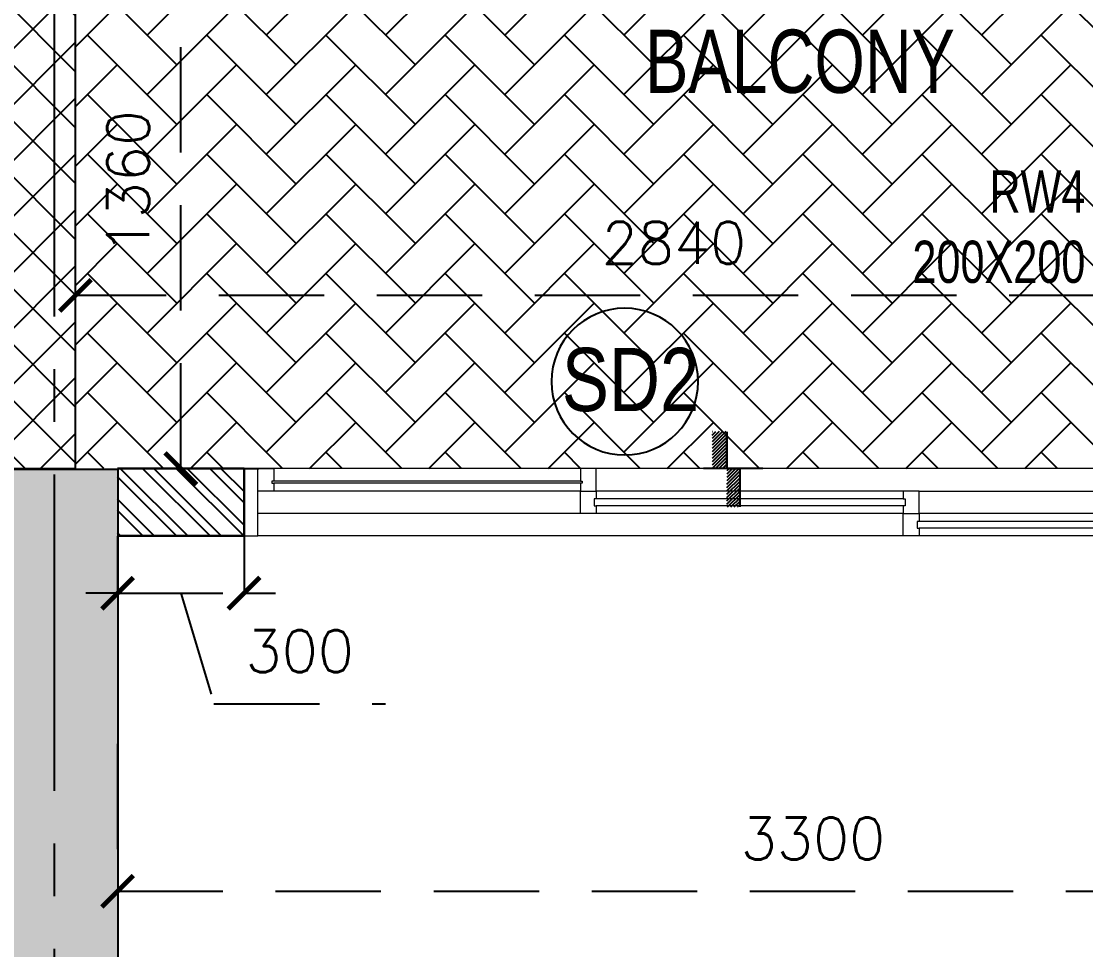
# Model space of a CAD drawing. Header units: millimetres. Extents: x 1180970 to 1231451, y -5737889 to -5695638.
# Drawn here: x 1222383 to 1224909, y -5711055 to -5708852 of the extents above; entities that cross this region are included whole.
import ezdxf
from ezdxf.enums import TextEntityAlignment as Align

# ---------------------------------------------------------------- set-up
doc = ezdxf.new("R2010")
doc.units = ezdxf.units.MM
doc.header["$LTSCALE"] = 1000
doc.header["$MEASUREMENT"] = 0
for name, pattern in [('3BHK-A$1$AUDIT_D_120904163729-0', [0]), ('AUDIT_D_120904163729-0', [0]), ('T8(T9 IS SIMILAR) - GROUND FLOOR - DIMENSION & TEXTING$0$AUDIT_D_120904163729-0', [0]), ('T8(T9 IS SIMILAR) - GROUND FLOOR - DIMENSION & TEXTING$0$HIDDEN', [0.375, 0.25, -0.125]), ('T8(T9 IS SIMILAR) - GROUND FLOOR ELEVATION$0$AUDIT_D_120904163729-0', [0]), ('T8_REFUGE COLUMNS$0$CENTER2', [1.125, 0.75, -0.125, 0.125, -0.125])]:
    doc.linetypes.add(name, pattern=pattern)
doc.layers.get('0').update_dxf_attribs({"linetype": 'AUDIT_D_120904163729-0'})
for name, color, linetype in [('3BHK-A$0$a-tile drop', 3, 'Continuous'), ('3BHK-A$0$APT PLANS-typ$0$TILEDROP', 3, 'Continuous'), ('3BHK-A$1$A-DECK SUNK 125', 8, 'Continuous'), ('3BHK-A$1$A-HATCH -160', 251, '3BHK-A$1$AUDIT_D_120904163729-0'), ('T8(T9 IS SIMILAR) - GROUND FLOOR - DIMENSION & TEXTING$0$A-DIMENSIONS', 2, 'T8(T9 IS SIMILAR) - GROUND FLOOR - DIMENSION & TEXTING$0$HIDDEN'), ('T8(T9 IS SIMILAR) - GROUND FLOOR - DIMENSION & TEXTING$0$A-RWS NOS.', 1, 'T8(T9 IS SIMILAR) - GROUND FLOOR - DIMENSION & TEXTING$0$AUDIT_D_120904163729-0'), ('T8(T9 IS SIMILAR) - GROUND FLOOR - DIMENSION & TEXTING$0$a-window-no', 125, 'Continuous'), ('T8(T9 IS SIMILAR) - GROUND FLOOR ELEVATION$0$A-WALL HATCH', 252, 'T8(T9 IS SIMILAR) - GROUND FLOOR ELEVATION$0$AUDIT_D_120904163729-0'), ('T8(T9 IS SIMILAR) - GROUND FLOOR ELEVATION$0$A-WALL-FEATURES', 6, 'T8(T9 IS SIMILAR) - GROUND FLOOR ELEVATION$0$AUDIT_D_120904163729-0'), ('T8_REFUGE COLUMNS$0$A-CENTERLINE', 193, 'T8_REFUGE COLUMNS$0$CENTER2'), ('T8_REFUGE COLUMNS$0$A-RCC COLS', 3, 'Continuous')]:
    doc.layers.add(name, color=color, linetype=linetype)
for name, color, linetype, lineweight in [('3BHK-A$1$Window', 4, 'Continuous', 20), ('3BHK-A$2$A-WALL- 160', 6, 'Continuous', 30), ('T8(T9 IS SIMILAR) - GROUND FLOOR - DIMENSION & TEXTING$0$a-Text', 4, 'Continuous', 0), ('T8(T9 IS SIMILAR) - GROUND FLOOR$0$D&W', 8, 'Continuous', 25)]:
    doc.layers.add(name, color=color, linetype=linetype, lineweight=lineweight)
doc.layers.add('T8_REFUGE COLUMNS$0$COL-HATCH', color=7, linetype='Continuous', lineweight=25, true_color=0xa3a3a3)
doc.styles.add('T8(T9 IS SIMILAR) - GROUND FLOOR - DIMENSION & TEXTING$0$ARIAL ARROW', font='swisscl.ttf')
doc.styles.add('T8(T9 IS SIMILAR) - GROUND FLOOR - DIMENSION & TEXTING$0$LODHA STANDERD', font='sanss___.ttf')
doc.styles.add('T8(T9 IS SIMILAR) - GROUND FLOOR - DIMENSION & TEXTING$0$Romans 1', font='romans.shx', dxfattribs={"height": 100})
doc.dimstyles.new('T8(T9 IS SIMILAR) - GROUND FLOOR - DIMENSION & TEXTING$0$ALPINE S', dxfattribs={"dimscale": 0, "dimtxt": 100, "dimasz": 75, "dimexe": 0, "dimexo": 0, "dimgap": 75, "dimtad": 1, "dimdec": 0, "dimzin": 0, "dimdsep": 46, "dimtxsty": 'T8(T9 IS SIMILAR) - GROUND FLOOR - DIMENSION & TEXTING$0$Romans 1', "dimblk": 'T8(T9 IS SIMILAR) - GROUND FLOOR - DIMENSION & TEXTING$0$_ArchTick', "dimcen": 0.09, "dimclrd": 256, "dimclre": 256, "dimclrt": 7, "dimadec": 0, "dimazin": 0, "dimtfac": 1, "dimtdec": 0, "dimtofl": 0, "dimtmove": 1, "dimatfit": 0, "dimldrblk": 'T8(T9 IS SIMILAR) - GROUND FLOOR - DIMENSION & TEXTING$0$_Open90', "dimfxl": 1, "dimtolj": 1, "dimtzin": 0, "dimarcsym": 0})

# ---------------------------------------------------------------- blocks, each defined once
blk = doc.blocks.new('3BHK-A$1$2400')
at = {"layer": '3BHK-A$1$Window', "color": 1, "lineweight": 13}
for p, q in [((1151176.5, -5692111.9), (1148842.5, -5692111.9)), ((1149607.5, -5692111.9), (1148880, -5692111.9)), ((1149607.5, -5692165.3), (1148880, -5692165.3)), ((1150373.7, -5692165.3), (1149645, -5692165.3)), ((1150411.2, -5692165.3), (1151176.5, -5692165.3)), ((1149607.5, -5692218.6), (1148842.5, -5692218.6)), ((1150373.7, -5692218.6), (1149645, -5692218.6)), ((1151139, -5692218.6), (1150411.2, -5692218.6)), ((1150373.7, -5692271.9), (1148842.5, -5692271.9)), ((1151139, -5692271.9), (1150411.2, -5692271.9))]:
    blk.add_line(p, q, dxfattribs=at)
at = {"layer": '3BHK-A$1$Window', "color": 5, "lineweight": 13}
for p, q in [((1149607.5, -5692142.2), (1148880, -5692142.2)), ((1149607.5, -5692146.7), (1148880, -5692146.7)), ((1150373.7, -5692183.8), (1149645, -5692183.8)), ((1150373.7, -5692200), (1149645, -5692200)), ((1151139, -5692237.2), (1150411.2, -5692237.2)), ((1151139, -5692253.3), (1150411.2, -5692253.3))]:
    blk.add_line(p, q, dxfattribs=at)
at = {"layer": '3BHK-A$1$Window', "color": 4, "lineweight": 13}
for points in [[(1148842.5, -5692111.9), (1148809.5, -5692111.9), (1148809.5, -5692271.9), (1148842.5, -5692271.9)], [(1148880, -5692146.7), (1148880, -5692165.3), (1148842.5, -5692165.3), (1148842.5, -5692111.9), (1148880, -5692111.9), (1148880, -5692142.2), (1148875.5, -5692142.2), (1148875.5, -5692146.7)], [(1149607.5, -5692146.7), (1149607.5, -5692165.3), (1149645, -5692165.3), (1149645, -5692111.9), (1149607.5, -5692111.9), (1149607.5, -5692142.2), (1149612, -5692142.2), (1149612, -5692146.7)], [(1151209.5, -5692111.9), (1151176.5, -5692111.9), (1151176.5, -5692271.9), (1151209.5, -5692271.9)], [(1149645, -5692200), (1149645, -5692218.6), (1149607.5, -5692218.6), (1149607.5, -5692165.3), (1149645, -5692165.3), (1149645, -5692183.8), (1149640.5, -5692183.8), (1149640.5, -5692200)], [(1150373.7, -5692200), (1150373.7, -5692218.6), (1150411.2, -5692218.6), (1150411.2, -5692165.3), (1150373.7, -5692165.3), (1150373.7, -5692183.8), (1150378.2, -5692183.8), (1150378.2, -5692200)], [(1150411.2, -5692253.3), (1150411.2, -5692271.9), (1150373.7, -5692271.9), (1150373.7, -5692218.6), (1150411.2, -5692218.6), (1150411.2, -5692237.2), (1150406.7, -5692237.2), (1150406.7, -5692253.3)], [(1151139, -5692253.3), (1151139, -5692271.9), (1151176.5, -5692271.9), (1151176.5, -5692218.6), (1151139, -5692218.6), (1151139, -5692237.2), (1151143.5, -5692237.2), (1151143.5, -5692253.3)]]:
    blk.add_lwpolyline(points, close=True, dxfattribs=at)
blk = doc.blocks.new('3BHK-A$0$TILE DROP -x')
at = {"layer": '3BHK-A$0$APT PLANS-typ$0$TILEDROP'}
h = blk.add_hatch(dxfattribs=at)
h.set_pattern_fill('ACET-2D-ANSI31', color=8, scale=90, angle=90, style=0)
h.set_pattern_definition([(135, (-851695.914, 5365039.183), (-7.954951288, -7.954951288), [])])
h.paths.add_polyline_path([(-58323.9, -19205.9), (-58323.9, -19023.7), (-58261.5, -19023.7), (-58261.5, -19205.9)])
edge = h.paths.add_edge_path()
edge.add_line((-58323.9, -19381.2), (-58393.7, -19381.2))
edge.add_line((-58323.9, -19205.9), (-58323.9, -19381.2))
edge.add_line((-58393.1, -19205.9), (-58323.9, -19205.9))
edge.add_line((-58393.1, -19381.2), (-58393.1, -19205.9))
at = {"layer": '3BHK-A$0$APT PLANS-typ$0$TILEDROP', "color": 1}
blk.add_line((-58153.9, -19205.9), (-58434, -19205.9), dxfattribs=at)
at = {"layer": '3BHK-A$0$APT PLANS-typ$0$TILEDROP', "color": 20, "const_width": 10}
for points in [[(-58261.5, -19205.9), (-58261.5, -19023.7)], [(-58323.9, -19381.2), (-58323.9, -19205.9)], [(-58323.9, -19205.9), (-58261.5, -19205.9)]]:
    blk.add_lwpolyline(points, dxfattribs=at)
blk = doc.blocks.new('3BHK-A')
at = {"layer": '3BHK-A$1$A-DECK SUNK 125'}
h = blk.add_hatch(dxfattribs=at)
h.set_pattern_fill('AR-HBONE', color=256, scale=25)
h.set_pattern_definition([(45, (25997.86, -10382.14), (1e-14, 141.4213562), [300, -100]), (135, (26068.57, -10311.43), (1e-14, 141.4213562), [300, -100])])
h.paths.add_polyline_path([(1187192.4, -5708413.7), (1189472.4, -5708413.6), (1189472.4, -5708714), (1190032.4, -5708714), (1190032.4, -5709913.5), (1187192.3, -5709913.5)])
at = {"layer": '3BHK-A$1$A-HATCH -160', "linetype": 'ByBlock'}
h = blk.add_hatch(dxfattribs=at)
h.set_pattern_fill('ANSI32', color=256, scale=150)
h.set_pattern_definition([(45, (-0.65, 1285.594), (-39.77475644, 39.77475644), []), (45, (25.864, 1285.594), (-39.77475644, 39.77475644), [])])
h.paths.add_polyline_path([(1189632.7, -5710074.9), (1189932.8, -5710074.8), (1189932.8, -5709914.7), (1189632.7, -5709914.9)])
at = {"layer": '3BHK-A$2$A-WALL- 160', "linetype": 'ByBlock'}
for p, q in [((1189632.7, -5709913.6, 0), (1189932.8, -5709913.5, 0)), ((1189632.7, -5709913.6, 0), (1189632.7, -5710073.6, 0)), ((1189632.7, -5710073.6, 0), (1189932.8, -5710073.5, 0))]:
    blk.add_line(p, q, dxfattribs=at)
at = {"layer": '3BHK-A$0$a-tile drop', "xscale": 0.5, "yscale": 0.5, "zscale": 0.5, "rotation": 180}
blk.add_blockref('3BHK-A$0$TILE DROP -x', (1159325.2, -5719516.5, 0), dxfattribs=at)
at = {"layer": '3BHK-A$2$A-WALL- 160', "linetype": 'ByBlock', "xscale": -1}
blk.add_blockref('3BHK-A$1$2400', (2338442.2, -17801.7, 0), dxfattribs=at)
blk = doc.blocks.new('T8_REFUGE COLUMNS')
at = {"layer": 'T8_REFUGE COLUMNS$0$COL-HATCH', "linetype": 'ByBlock'}
h = blk.add_hatch(color=256, dxfattribs=at)
h.dxf.hatch_style = 1
h.paths.add_polyline_path([(1222612.1, -5714149.9), (1222312.1, -5714149.9), (1222312.1, -5709914.9), (1222612.1, -5709914.9)])
at = {"layer": 'T8_REFUGE COLUMNS$0$A-CENTERLINE'}
blk.add_line((1222462.1, -5720802.9), (1222462.1, -5702690.8), dxfattribs=at)
at = {"layer": 'T8_REFUGE COLUMNS$0$A-RCC COLS', "linetype": 'ByBlock'}
blk.add_lwpolyline([(1222612.1, -5714149.9), (1222312.1, -5714149.9), (1222312.1, -5709914.9), (1222612.1, -5709914.9)], close=True, dxfattribs=at)
blk = doc.blocks.new('T8(T9 IS SIMILAR) - GROUND FLOOR ELEVATION')
at = {"layer": 'T8(T9 IS SIMILAR) - GROUND FLOOR ELEVATION$0$A-WALL HATCH', "linetype": 'ByBlock'}
h = blk.add_hatch(dxfattribs=at)
h.set_pattern_fill('ANSI37', color=256, scale=750)
h.set_pattern_definition([(45, (-0.1, -0.21), (-66.2912607, 66.2912607), []), (135, (-0.1, -0.21), (-66.2912607, -66.2912607), [])])
h.paths.add_polyline_path([(1186632.3, -5709913.9), (1186432.3, -5709913.9), (1186432.3, -5708154.2), (1186632.3, -5708154.2)])
h.paths.add_polyline_path([(1190032.3, -5708154), (1190232.6, -5708154), (1190232.6, -5709913.7), (1190032.3, -5709913.7)])
h.paths.add_polyline_path([(1202792.3, -5700405.8), (1202592.3, -5700405.8), (1202592.3, -5701090.3), (1202792.3, -5701090.3)])
h.paths.add_polyline_path([(1209952.2, -5700405.8), (1209752.2, -5700405.8), (1209752.2, -5701092), (1209952.2, -5701092)])
h.paths.add_polyline_path([(1222512.1, -5708154), (1222311.7, -5708154), (1222311.7, -5709913.7), (1222512.1, -5709913.7)])
h.paths.add_polyline_path([(1225912.1, -5709913.9), (1226112.1, -5709913.9), (1226112.1, -5708154.2), (1225912.1, -5708154.2)])
h.paths.add_polyline_path([(1209852.3, -5729369.1), (1210052.3, -5729369.1), (1210052.3, -5728684.2), (1209852.3, -5728684.2)])
h.paths.add_polyline_path([(1202692.1, -5729369.1), (1202492, -5729369.1), (1202492, -5728684.2), (1202692.1, -5728684.2)])
at = {"layer": 'T8(T9 IS SIMILAR) - GROUND FLOOR ELEVATION$0$A-WALL-FEATURES', "linetype": 'ByBlock', "elevation": 0}
blk.add_lwpolyline([(1222512.2, -5708153.8), (1222311.8, -5708153.8), (1222311.8, -5709913.5), (1222512.2, -5709913.5)], close=True, dxfattribs=at)
blk = doc.blocks.new('T8(T9 IS SIMILAR) - GROUND FLOOR')
at = {"layer": 'T8(T9 IS SIMILAR) - GROUND FLOOR$0$D&W', "linetype": 'ByBlock'}
blk.add_blockref('T8_REFUGE COLUMNS', (0, 0), dxfattribs=at)
at = {"layer": 'T8(T9 IS SIMILAR) - GROUND FLOOR$0$D&W', "linetype": 'ByBlock', "xscale": -1}
blk.add_blockref('3BHK-A', (2412544.6, 0), dxfattribs=at)
at = {"layer": 'T8(T9 IS SIMILAR) - GROUND FLOOR$0$D&W', "linetype": 'ByBlock'}
blk.add_blockref('T8(T9 IS SIMILAR) - GROUND FLOOR ELEVATION', (0, 0), dxfattribs=at)
blk = doc.blocks.new('T8(T9 IS SIMILAR) - GROUND FLOOR - DIMENSION & TEXTING$0$_ArchTick')
at = {"color": 0, "linetype": 'ByBlock', "const_width": 0.15}
blk.add_lwpolyline([(-0.5, -0.5), (0.5, 0.5)], dxfattribs=at)
blk = doc.blocks.new('*D615')
at = {"layer": 'T8(T9 IS SIMILAR) - GROUND FLOOR - DIMENSION & TEXTING$0$A-DIMENSIONS', "linetype": 'T8(T9 IS SIMILAR) - GROUND FLOOR - DIMENSION & TEXTING$0$HIDDEN', "lineweight": -2, "transparency": 16777216}
for p, q in [((1222511.9, -5709788.3), (1222511.9, -5709502.9)), ((1225352, -5709788.3), (1225352, -5709502.9))]:
    blk.add_line(p, q, dxfattribs=at)
at = {"layer": 'T8(T9 IS SIMILAR) - GROUND FLOOR - DIMENSION & TEXTING$0$A-DIMENSIONS', "lineweight": -2, "transparency": 16777216}
blk.add_line((1225352, -5709502.9), (1222511.9, -5709502.9), dxfattribs=at)
at = {"layer": 'T8(T9 IS SIMILAR) - GROUND FLOOR - DIMENSION & TEXTING$0$A-DIMENSIONS', "linetype": 'ByBlock', "lineweight": -2, "transparency": 16777216, "xscale": 75, "yscale": 75, "zscale": 75, "rotation": 180}
blk.add_blockref('T8(T9 IS SIMILAR) - GROUND FLOOR - DIMENSION & TEXTING$0$_ArchTick', (1222511.9, -5709502.9), dxfattribs=at)
at = {"layer": 'T8(T9 IS SIMILAR) - GROUND FLOOR - DIMENSION & TEXTING$0$A-DIMENSIONS', "linetype": 'ByBlock', "lineweight": -2, "transparency": 16777216, "xscale": 75, "yscale": 75, "zscale": 75}
blk.add_blockref('T8(T9 IS SIMILAR) - GROUND FLOOR - DIMENSION & TEXTING$0$_ArchTick', (1225352, -5709502.9), dxfattribs=at)
at = {"layer": 'T8(T9 IS SIMILAR) - GROUND FLOOR - DIMENSION & TEXTING$0$A-DIMENSIONS', "color": 7, "linetype": 'ByBlock', "transparency": 16777216, "insert": (1223931.9, -5709377.9), "char_height": 100, "attachment_point": 5, "style": 'T8(T9 IS SIMILAR) - GROUND FLOOR - DIMENSION & TEXTING$0$Romans 1'}
blk.add_mtext('\\A1;2840', dxfattribs=at)
blk = doc.blocks.new('T8(T9 IS SIMILAR) - GROUND FLOOR - DIMENSION & TEXTING$0$_Open90')
at = {"color": 0, "linetype": 'ByBlock', "lineweight": -2}
for p, q in [((-0.5, 0.5), (0, 0)), ((0, 0), (-1, 0)), ((0, 0), (-0.5, -0.5))]:
    blk.add_line(p, q, dxfattribs=at)
blk = doc.blocks.new('*D620')
at = {"layer": 'T8(T9 IS SIMILAR) - GROUND FLOOR - DIMENSION & TEXTING$0$A-DIMENSIONS', "linetype": 'T8(T9 IS SIMILAR) - GROUND FLOOR - DIMENSION & TEXTING$0$HIDDEN', "lineweight": -2, "transparency": 16777216}
for p, q in [((1222611.8, -5710567), (1222611.8, -5710916.6)), ((1225911.9, -5710567), (1225911.9, -5710916.6))]:
    blk.add_line(p, q, dxfattribs=at)
at = {"layer": 'T8(T9 IS SIMILAR) - GROUND FLOOR - DIMENSION & TEXTING$0$A-DIMENSIONS', "lineweight": -2, "transparency": 16777216}
blk.add_line((1222611.8, -5710916.6), (1225911.9, -5710916.6), dxfattribs=at)
at = {"layer": 'T8(T9 IS SIMILAR) - GROUND FLOOR - DIMENSION & TEXTING$0$A-DIMENSIONS', "linetype": 'ByBlock', "lineweight": -2, "transparency": 16777216, "xscale": 75, "yscale": 75, "zscale": 75, "rotation": 180}
blk.add_blockref('T8(T9 IS SIMILAR) - GROUND FLOOR - DIMENSION & TEXTING$0$_ArchTick', (1222611.8, -5710916.6), dxfattribs=at)
at = {"layer": 'T8(T9 IS SIMILAR) - GROUND FLOOR - DIMENSION & TEXTING$0$A-DIMENSIONS', "linetype": 'ByBlock', "lineweight": -2, "transparency": 16777216, "xscale": 75, "yscale": 75, "zscale": 75}
blk.add_blockref('T8(T9 IS SIMILAR) - GROUND FLOOR - DIMENSION & TEXTING$0$_ArchTick', (1225911.9, -5710916.6), dxfattribs=at)
at = {"layer": 'T8(T9 IS SIMILAR) - GROUND FLOOR - DIMENSION & TEXTING$0$A-DIMENSIONS', "color": 7, "linetype": 'ByBlock', "transparency": 16777216, "insert": (1224261.8, -5710791.6), "char_height": 100, "attachment_point": 5, "style": 'T8(T9 IS SIMILAR) - GROUND FLOOR - DIMENSION & TEXTING$0$Romans 1'}
blk.add_mtext('\\A1;3300', dxfattribs=at)
blk = doc.blocks.new('*D630')
at = {"layer": 'T8(T9 IS SIMILAR) - GROUND FLOOR - DIMENSION & TEXTING$0$A-DIMENSIONS', "linetype": 'T8(T9 IS SIMILAR) - GROUND FLOOR - DIMENSION & TEXTING$0$HIDDEN', "lineweight": -2, "transparency": 16777216}
for p, q in [((1222611.8, -5710073.9), (1222611.8, -5710209.3)), ((1222911.9, -5710073.9), (1222911.9, -5710209.3))]:
    blk.add_line(p, q, dxfattribs=at)
at = {"layer": 'T8(T9 IS SIMILAR) - GROUND FLOOR - DIMENSION & TEXTING$0$A-DIMENSIONS', "lineweight": -2, "transparency": 16777216}
for p, q in [((1222611.8, -5710209.3), (1222536.8, -5710209.3)), ((1222611.8, -5710209.3), (1222911.9, -5710209.3)), ((1222761.8, -5710209.3), (1222840.6, -5710471.8)), ((1222911.9, -5710209.3), (1222986.9, -5710209.3)), ((1222840.6, -5710471.8), (1223247.7, -5710471.8))]:
    blk.add_line(p, q, dxfattribs=at)
at = {"layer": 'T8(T9 IS SIMILAR) - GROUND FLOOR - DIMENSION & TEXTING$0$A-DIMENSIONS', "linetype": 'ByBlock', "lineweight": -2, "transparency": 16777216, "xscale": 75, "yscale": 75, "zscale": 75}
blk.add_blockref('T8(T9 IS SIMILAR) - GROUND FLOOR - DIMENSION & TEXTING$0$_ArchTick', (1222611.8, -5710209.3), dxfattribs=at)
at = {"layer": 'T8(T9 IS SIMILAR) - GROUND FLOOR - DIMENSION & TEXTING$0$A-DIMENSIONS', "linetype": 'ByBlock', "lineweight": -2, "transparency": 16777216, "xscale": 75, "yscale": 75, "zscale": 75, "rotation": 180}
blk.add_blockref('T8(T9 IS SIMILAR) - GROUND FLOOR - DIMENSION & TEXTING$0$_ArchTick', (1222911.9, -5710209.3), dxfattribs=at)
at = {"layer": 'T8(T9 IS SIMILAR) - GROUND FLOOR - DIMENSION & TEXTING$0$A-DIMENSIONS', "color": 7, "linetype": 'ByBlock', "transparency": 16777216, "insert": (1223044.1, -5710346.8), "char_height": 100, "attachment_point": 5, "style": 'T8(T9 IS SIMILAR) - GROUND FLOOR - DIMENSION & TEXTING$0$Romans 1'}
blk.add_mtext('\\A1;300', dxfattribs=at)
blk = doc.blocks.new('T8(T9 IS SIMILAR) - GROUND FLOOR - DIMENSION & TEXTING$0$WINDOW TAG')
at = {"layer": 'T8(T9 IS SIMILAR) - GROUND FLOOR - DIMENSION & TEXTING$0$a-window-no'}
blk.add_circle((0, 0), 174.1, dxfattribs=at)
at = {"layer": 'T8(T9 IS SIMILAR) - GROUND FLOOR - DIMENSION & TEXTING$0$a-window-no', "style": 'T8(T9 IS SIMILAR) - GROUND FLOOR - DIMENSION & TEXTING$0$LODHA STANDERD'}
blk.add_attdef('WINDOW', text='', height=150, dxfattribs=at).set_placement((11.3, 2.8), align=Align.MIDDLE_CENTER)
blk = doc.blocks.new('*D468')
at = {"layer": 'T8(T9 IS SIMILAR) - GROUND FLOOR - DIMENSION & TEXTING$0$A-DIMENSIONS', "linetype": 'T8(T9 IS SIMILAR) - GROUND FLOOR - DIMENSION & TEXTING$0$HIDDEN', "lineweight": -2, "transparency": 16777216}
for p, q in [((1222912.3, -5708554.3), (1222762.1, -5708554.3)), ((1222946.6, -5709913.9), (1222762.1, -5709913.9))]:
    blk.add_line(p, q, dxfattribs=at)
at = {"layer": 'T8(T9 IS SIMILAR) - GROUND FLOOR - DIMENSION & TEXTING$0$A-DIMENSIONS', "lineweight": -2, "transparency": 16777216}
blk.add_line((1222762.1, -5709913.9), (1222762.1, -5708554.3), dxfattribs=at)
at = {"layer": 'T8(T9 IS SIMILAR) - GROUND FLOOR - DIMENSION & TEXTING$0$A-DIMENSIONS', "linetype": 'ByBlock', "lineweight": -2, "transparency": 16777216, "xscale": 75, "yscale": 75, "zscale": 75}
for p, rotation in [((1222762.1, -5708554.3), 90), ((1222762.1, -5709913.9), 270)]:
    blk.add_blockref('T8(T9 IS SIMILAR) - GROUND FLOOR - DIMENSION & TEXTING$0$_ArchTick', p, dxfattribs=dict(at, rotation=rotation))
at = {"layer": 'T8(T9 IS SIMILAR) - GROUND FLOOR - DIMENSION & TEXTING$0$A-DIMENSIONS', "color": 7, "linetype": 'ByBlock', "transparency": 16777216, "insert": (1222637.1, -5709234.1), "char_height": 100, "attachment_point": 5, "rotation": 90, "style": 'T8(T9 IS SIMILAR) - GROUND FLOOR - DIMENSION & TEXTING$0$Romans 1'}
blk.add_mtext('\\A1;1360', dxfattribs=at)
blk = doc.blocks.new('T8(T9 IS SIMILAR) - GROUND FLOOR - DIMENSION & TEXTING')
at = {"layer": 'T8(T9 IS SIMILAR) - GROUND FLOOR - DIMENSION & TEXTING$0$a-window-no'}
ref = blk.add_blockref('T8(T9 IS SIMILAR) - GROUND FLOOR - DIMENSION & TEXTING$0$WINDOW TAG', (1223815.2, -5709707.3, 1.6), dxfattribs=dict(at, xscale=-1))
ref.add_attrib('WINDOW', 'SD2', dxfattribs={"height": 150, "style": 'T8(T9 IS SIMILAR) - GROUND FLOOR - DIMENSION & TEXTING$0$LODHA STANDERD', "width": 0.8}).set_placement((1223828.9, -5709702.3, 1.6), align=Align.MIDDLE_CENTER)
at = {"layer": 'T8(T9 IS SIMILAR) - GROUND FLOOR - DIMENSION & TEXTING$0$A-RWS NOS.', "linetype": 'ByBlock', "insert": (1224908.1, -5709206.3, -0.5), "char_height": 100, "width": 435.517, "attachment_point": 3, "style": 'T8(T9 IS SIMILAR) - GROUND FLOOR - DIMENSION & TEXTING$0$ARIAL ARROW'}
blk.add_mtext('RW4\\P200X200', dxfattribs=at)
at = {"layer": 'T8(T9 IS SIMILAR) - GROUND FLOOR - DIMENSION & TEXTING$0$a-Text', "style": 'T8(T9 IS SIMILAR) - GROUND FLOOR - DIMENSION & TEXTING$0$ARIAL ARROW'}
blk.add_text('BALCONY', height=150, dxfattribs=at).set_placement((1223863.6, -5709022.2, 0.5))
at = {"layer": 'T8(T9 IS SIMILAR) - GROUND FLOOR - DIMENSION & TEXTING$0$A-DIMENSIONS', "linetype": 'ByBlock'}
dim = blk.add_linear_dim(base=(1222762.1, -5708554.3, 0.5), p1=(1222946.6, -5709913.9, 0.5), p2=(1222912.3, -5708554.3, 0), angle=90, dimstyle='T8(T9 IS SIMILAR) - GROUND FLOOR - DIMENSION & TEXTING$0$ALPINE S', override={"dimscale": 1, "dimfxl": 5, "dimarcsym": 1}, dxfattribs=at)
dim.commit()
dim.dimension.update_dxf_attribs({"geometry": '*D468', "text_midpoint": (1222637.1, -5709234.1, 0.5)})
for base, p1, p2, picture, middle in [((1222511.9, -5709502.9, 0.5), (1225352, -5709788.3, 0.5), (1222511.9, -5709788.3, 0.5), '*D615', (1223931.9, -5709377.9, 0.5)), ((1222911.9, -5710209.3, 0.5), (1222611.8, -5710073.9, 0), (1222911.9, -5710073.9, 0.5), '*D630', (1222915.6, -5710346.8, 0.5)), ((1225911.9, -5710916.6, 0.5), (1222611.8, -5710567, 0), (1225911.9, -5710567, 0.5), '*D620', (1224261.8, -5710791.6, 0.5))]:
    dim = blk.add_linear_dim(base=base, p1=p1, p2=p2, dimstyle='T8(T9 IS SIMILAR) - GROUND FLOOR - DIMENSION & TEXTING$0$ALPINE S', override={"dimscale": 1, "dimfxl": 5, "dimarcsym": 1}, dxfattribs=at)
    dim.commit()
    dim.dimension.update_dxf_attribs({"geometry": picture, "text_midpoint": middle})

msp = doc.modelspace()

# ---------------------------------------------------------------- block references
at = {"linetype": 'ByBlock'}
msp.add_blockref('T8(T9 IS SIMILAR) - GROUND FLOOR', (0, 0), dxfattribs=at)

# ---------------------------------------------------------------- next in the draw order: block references
msp.add_blockref('T8(T9 IS SIMILAR) - GROUND FLOOR - DIMENSION & TEXTING', (0, 0), dxfattribs=at)

doc.saveas('drawing.dxf')
